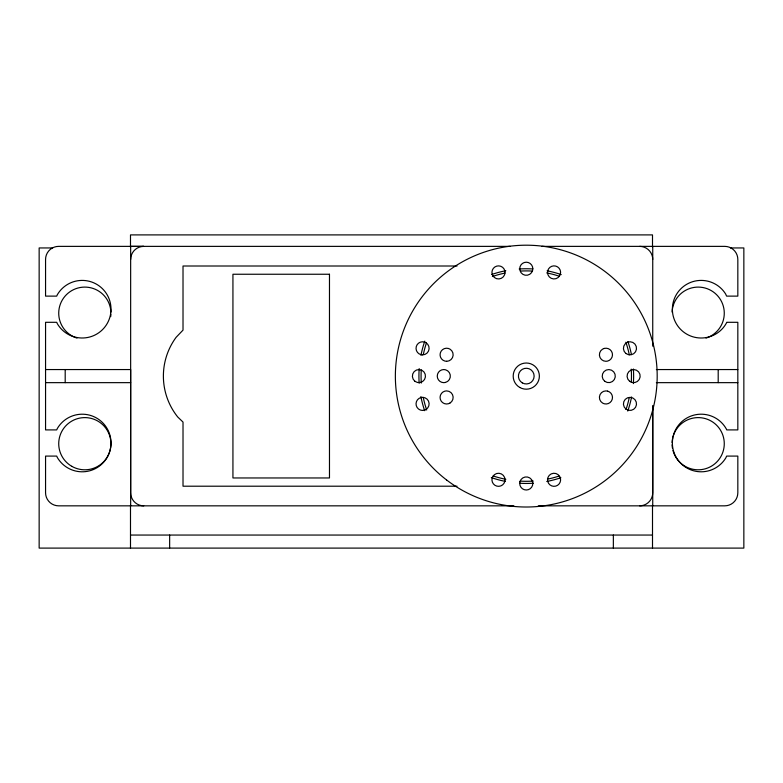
<?xml version="1.0" encoding="UTF-8"?>
<svg xmlns="http://www.w3.org/2000/svg" width="783" height="783" viewBox="0 0 783 783"><rect width="100%" height="100%" fill="white"/><g stroke="black" fill="none" stroke-linecap="round" stroke-linejoin="round"><path stroke-width="1.17" d="M130.653 505.838L130.653 246.371L143.749 246.381A13.076 13.076 0 0 0 130.663 259.457M652.738 405.897L652.738 492.752A13.096 13.096 0 0 1 639.642 505.838M652.738 346.184L652.738 246.371M510.173 246.371L58.656 246.371A13.096 13.096 0 0 0 45.561 259.457L45.561 296.121L56.728 296.121L57.276 294.809A28.805 28.805 0 0 1 100.733 287.146A28.805 28.805 0 0 1 100.733 331.268A28.805 28.805 0 0 1 57.276 323.604L56.728 322.302L45.561 322.302L45.561 429.906L56.728 429.906L57.276 428.604A28.805 28.805 0 0 1 100.733 420.941A28.805 28.805 0 0 1 100.733 465.063A28.805 28.805 0 0 1 57.276 457.399L56.728 456.088L45.561 456.088L45.561 492.752A13.096 13.096 0 0 0 58.656 505.838L513.834 505.838M541.934 246.371L724.735 246.371A13.096 13.096 0 0 1 737.831 259.457L737.831 296.121L726.595 296.121L725.655 294.026A28.805 28.805 0 0 0 681.973 287.743A28.805 28.805 0 0 0 683.363 331.845A28.805 28.805 0 0 0 726.555 322.821L726.751 322.302L737.831 322.302L737.831 429.906L726.702 429.906L726.35 429.006A28.805 28.805 0 0 0 683.021 420.637A28.805 28.805 0 0 0 682.306 464.759A28.805 28.805 0 0 0 725.88 457.801L726.624 456.088L737.831 456.088L737.831 492.752A13.096 13.096 0 0 1 724.735 505.838L538.264 505.838M52.549 247.947L39.15 247.947L39.15 548.1L743.85 548.1L743.85 247.947L730.451 247.947M457.018 266.005L183.016 266.005L183.016 330.123L176.106 337.326A65.459 65.459 0 0 0 177.741 417.006L183.016 422.076L183.016 486.204L457.018 486.204M45.561 369.556L130.653 369.556L130.653 492.752A13.096 13.096 0 0 0 143.749 505.838M656.369 369.556L737.831 369.556M45.561 382.652L130.653 382.652M656.369 382.652L737.831 382.652M130.497 535.053L652.503 535.053M718.197 369.556L718.197 382.652M652.738 406.025L652.738 505.838M652.503 247.134L652.503 234.9L130.497 234.9L130.497 247.134M652.503 505.397L652.503 548.1M613.353 535.053L613.353 548.1M169.647 535.053L169.647 548.1M130.497 505.397L130.497 548.1M65.195 369.556L65.195 382.652M672.969 436.943A26.103 26.103 0 0 1 713.147 422.321A26.103 26.103 0 0 1 713.147 465.082A26.103 26.103 0 0 1 672.969 450.46M672.47 448.238A26.103 26.103 0 0 1 672.098 444.832M672.098 442.571A26.103 26.103 0 0 1 672.695 438.04M672.098 312.065A26.103 26.103 0 0 1 696.273 287.165A26.103 26.103 0 0 1 723.815 308.296A26.103 26.103 0 0 1 706.021 338.09M110.902 314.335A26.103 26.103 0 0 1 110.706 316.606M76.979 338.09A26.103 26.103 0 0 1 59.185 308.296A26.103 26.103 0 0 1 86.727 287.165A26.103 26.103 0 0 1 110.902 312.065M639.642 246.371A13.096 13.096 0 0 1 652.738 259.457M631.578 396.961A107.349 107.349 0 0 1 627.77 411.065M560.863 477.728A107.349 107.349 0 0 1 546.749 481.486M533.38 483.219A107.349 107.349 0 0 1 520 483.268M505.417 481.408A107.349 107.349 0 0 1 491.313 477.601M424.65 410.684A107.349 107.349 0 0 1 420.892 396.58M419.159 383.21A107.349 107.349 0 0 1 419.189 368.607M420.97 355.237A107.349 107.349 0 0 1 424.778 341.143M491.695 274.481A107.349 107.349 0 0 1 505.798 270.722M519.168 268.99A107.349 107.349 0 0 1 532.548 268.941M547.141 270.801A107.349 107.349 0 0 1 561.235 274.608M627.897 341.515A107.349 107.349 0 0 1 631.411 354.425M633.388 368.999A107.349 107.349 0 0 1 633.359 383.601M629.229 397.715A105.206 105.206 0 0 1 626.126 409.225M559.033 476.074A105.206 105.206 0 0 1 547.523 479.137M533.233 481.075A105.206 105.206 0 0 1 520.127 481.124M505.828 479.304A105.206 105.206 0 0 1 493.153 475.956M426.686 409.998A105.206 105.206 0 0 1 423.241 397.353M421.303 383.063A105.206 105.206 0 0 1 421.254 369.958M423.319 354.493A105.206 105.206 0 0 1 426.422 342.983M492.38 276.507A105.206 105.206 0 0 1 505.025 273.071M520.509 271.065A105.206 105.206 0 0 1 532.42 271.084M546.72 272.905A105.206 105.206 0 0 1 559.395 276.252M625.871 342.21A105.206 105.206 0 0 1 629.307 354.856M631.245 369.145A105.206 105.206 0 0 1 631.294 382.251M505.035 479.793L504.81 481.486A6.548 6.548 0 0 1 496.794 486.116A6.548 6.548 0 0 1 492.164 478.1L492.82 476.524A6.548 6.548 0 0 1 505.035 479.793M532.822 268.755L532.597 270.448A6.548 6.548 0 0 1 519.951 270.448L519.726 268.755A6.548 6.548 0 0 1 526.274 262.207A6.548 6.548 0 0 1 532.822 268.755M519.951 481.76L519.726 483.454A6.548 6.548 0 0 0 526.274 490.001A6.548 6.548 0 0 0 532.822 483.454L532.597 481.76A6.548 6.548 0 0 0 519.951 481.76M547.738 270.712L547.513 272.415A6.548 6.548 0 0 0 559.728 275.685L560.383 274.109A6.548 6.548 0 0 0 555.754 266.093A6.548 6.548 0 0 0 547.738 270.712M425.854 409.558L424.278 410.214A6.548 6.548 0 0 1 416.262 405.584A6.548 6.548 0 0 1 420.892 397.568L422.585 397.343A6.548 6.548 0 0 1 425.854 409.558M449.882 403.118L448.307 403.774A6.548 6.548 0 0 1 440.291 399.144A6.548 6.548 0 0 1 444.91 391.128L446.613 390.903A6.548 6.548 0 0 1 449.882 403.118M604.241 348.435L602.665 349.091A6.548 6.548 0 0 0 605.944 361.306L607.637 361.08A6.548 6.548 0 0 0 612.267 353.064A6.548 6.548 0 0 0 604.241 348.435M445.498 382.427L443.795 382.652A6.548 6.548 0 0 1 437.257 376.104A6.548 6.548 0 0 1 443.795 369.556L445.498 369.782A6.548 6.548 0 0 1 445.498 382.427M329.477 274.246L232.933 274.246L232.933 477.963L329.477 477.963L329.477 274.246M422.585 354.865L420.892 354.64A6.548 6.548 0 0 1 416.262 346.624A6.548 6.548 0 0 1 424.278 341.995L425.854 342.651A6.548 6.548 0 0 1 422.585 354.865M446.613 361.306L444.91 361.08A6.548 6.548 0 0 1 440.291 353.064A6.548 6.548 0 0 1 448.307 348.435L449.882 349.091A6.548 6.548 0 0 1 446.613 361.306M607.637 391.128L605.944 390.903A6.548 6.548 0 0 0 602.665 403.118L604.241 403.774A6.548 6.548 0 0 0 612.267 399.144A6.548 6.548 0 0 0 607.637 391.128M492.82 275.685L492.164 274.109A6.548 6.548 0 0 1 496.794 266.093A6.548 6.548 0 0 1 504.81 270.712L505.035 272.415A6.548 6.548 0 0 1 492.82 275.685M560.383 478.1L559.728 476.524A6.548 6.548 0 0 0 547.513 479.793L547.738 481.486A6.548 6.548 0 0 0 555.754 486.116A6.548 6.548 0 0 0 560.383 478.1M71.772 466.306A26.103 26.103 0 0 0 110.922 443.697A26.103 26.103 0 0 0 71.772 421.097A26.103 26.103 0 0 0 71.772 466.306M519.726 387.438A13.096 13.096 0 0 0 539.37 376.104A13.096 13.096 0 0 0 519.726 364.77A13.096 13.096 0 0 0 519.726 387.438M629.64 381.301A6.548 6.548 0 0 0 640.112 376.956A6.548 6.548 0 0 0 631.118 370.056A6.548 6.548 0 0 0 629.64 381.301M604.77 381.301A6.548 6.548 0 0 0 615.242 376.956A6.548 6.548 0 0 0 606.248 370.056A6.548 6.548 0 0 0 604.77 381.301M625.979 409.078A6.548 6.548 0 0 0 636.462 404.742A6.548 6.548 0 0 0 627.467 397.842A6.548 6.548 0 0 0 625.979 409.078M446.584 479.969A130.918 130.918 0 0 0 656.066 393.193A130.918 130.918 0 0 0 476.172 255.16A130.918 130.918 0 0 0 446.584 479.969M414.941 381.301A6.548 6.548 0 0 0 425.414 376.956A6.548 6.548 0 0 0 416.419 370.056A6.548 6.548 0 0 0 414.941 381.301M625.979 353.515A6.548 6.548 0 0 0 636.462 349.179A6.548 6.548 0 0 0 627.467 342.269A6.548 6.548 0 0 0 625.979 353.515M522.349 382.907A7.859 7.859 0 0 0 534.133 376.104A7.859 7.859 0 0 0 522.349 369.302A7.859 7.859 0 0 0 522.349 382.907"/></g></svg>
